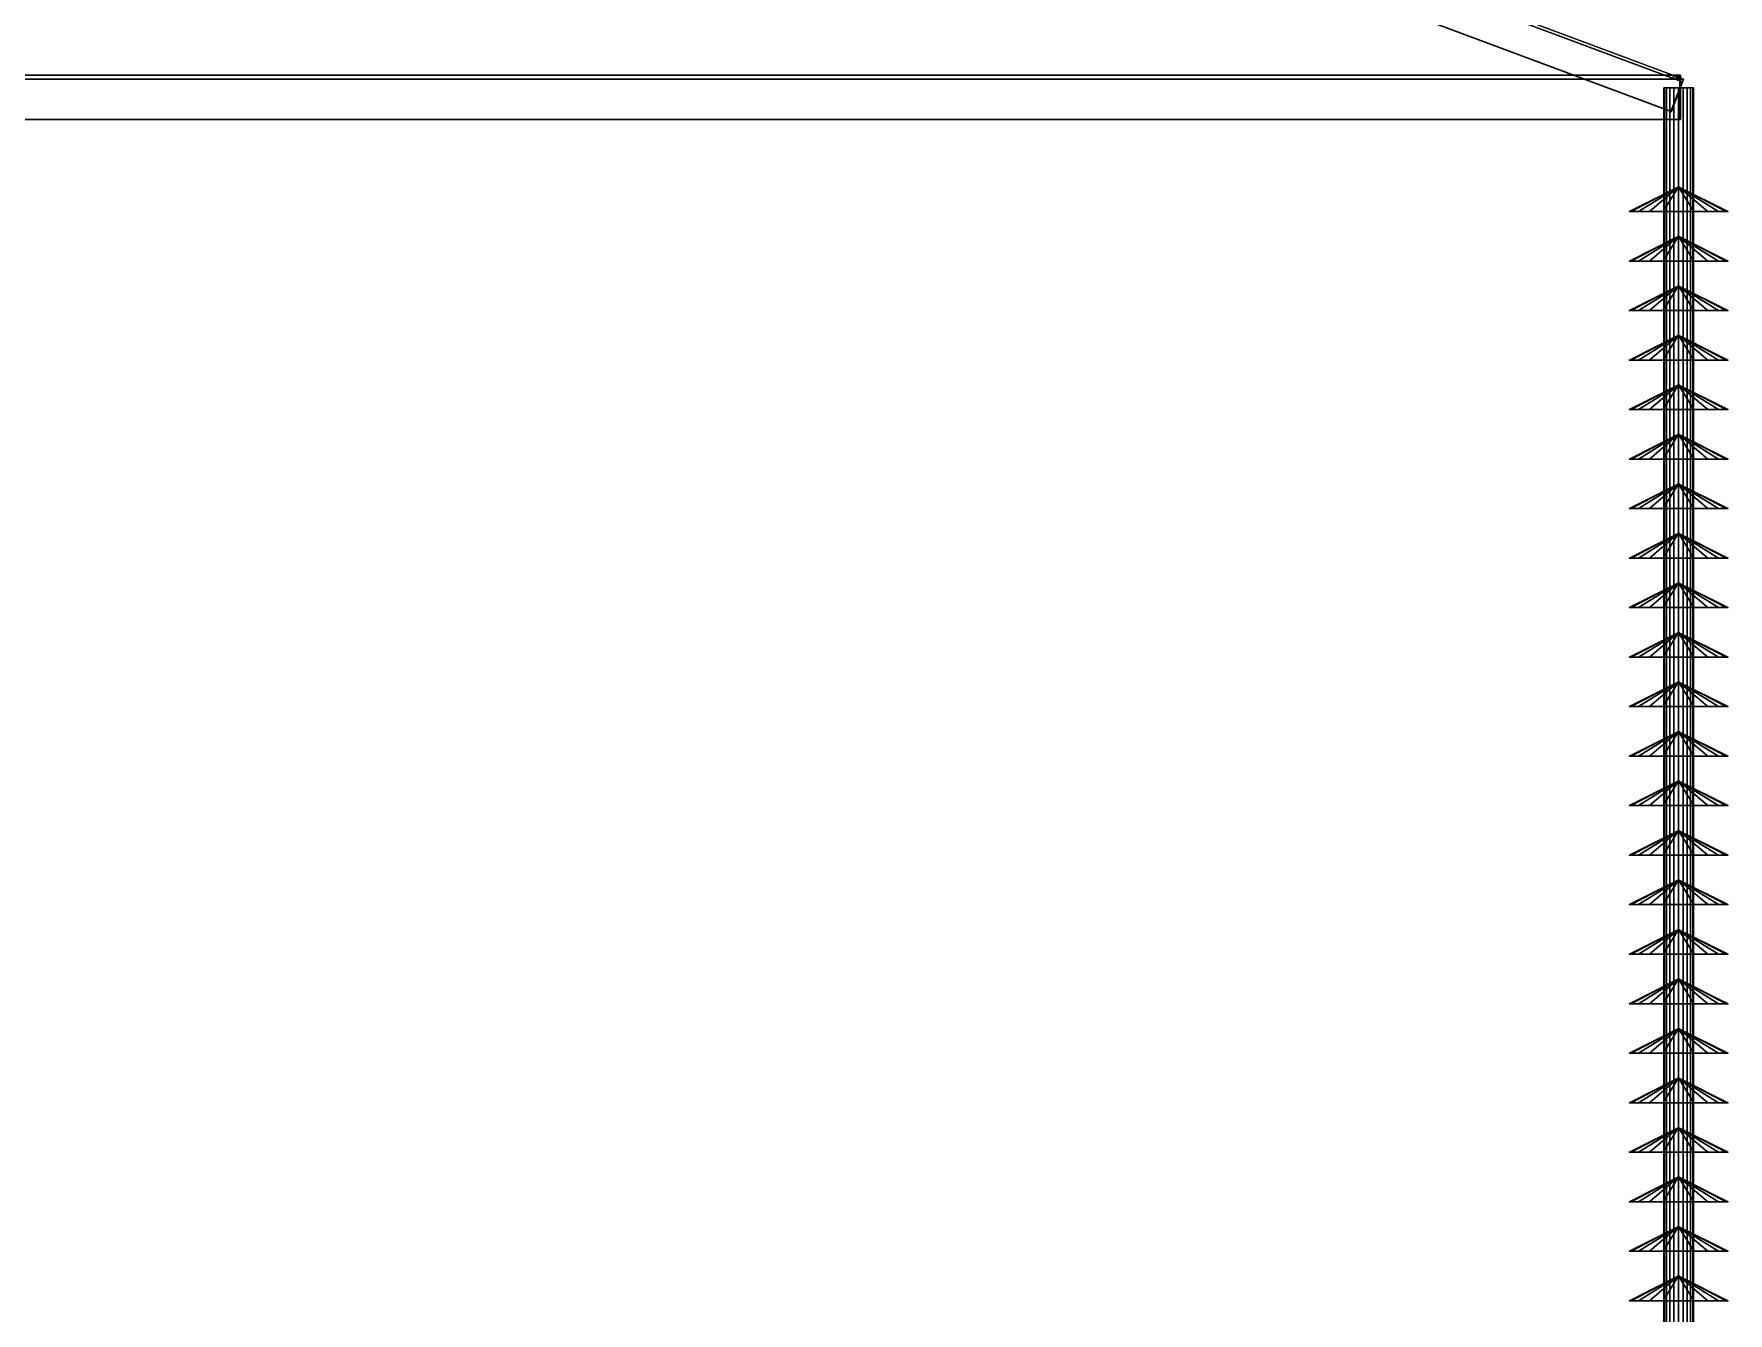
# Model space of a CAD drawing. Extents: x -14.2 to 13.4, y -20.5 to 46.3.
# Drawn here: x 4.278 to 7.7, y 40.525 to 43.109 of the extents above; entities that cross this region are included whole.
import ezdxf

# ---------------------------------------------------------------- set-up
doc = ezdxf.new("R2010")
doc.units = 0

msp = doc.modelspace()

# ---------------------------------------------------------------- linework, layer by layer
at = {"layer": '1', "color": 5}
for points in [[(4.1315, 44.2391, 0.6235), (7.5845, 42.9521, 0.0135), (7.6069, 43.0121, 0.0136), (4.1539, 44.2991, 0.6236)], [(4.1539, 44.2991, -0.6235), (7.6069, 43.0121, -0.0135), (7.5845, 42.9521, -0.0135), (4.1315, 44.2391, -0.6235)], [(4.1569, 44.3043, 0.6295), (7.6099, 43.0173, 0.0195), (7.5854, 42.9517, 0.0194), (4.1324, 44.2387, 0.6294)], [(4.1324, 44.2387, -0.6294), (7.5854, 42.9517, -0.0194), (7.6099, 43.0173, -0.0195), (4.1569, 44.3043, -0.6295)], [(4.1441, 44.3028, 0.5604), (7.5971, 43.0158, -0.0496), (7.5992, 43.0214, -0.0496), (4.1462, 44.3084, 0.5604)], [(4.1462, 44.3084, -0.5604), (7.5992, 43.0214, 0.0496), (7.5971, 43.0158, 0.0496), (4.1441, 44.3028, -0.5604)], [(4.1539, 44.2991, 0.6236), (7.6069, 43.0121, 0.0136), (7.5971, 43.0158, -0.0496), (4.1441, 44.3028, 0.5604)], [(4.1441, 44.3028, -0.5604), (7.5971, 43.0158, 0.0496), (7.6069, 43.0121, -0.0135), (4.1539, 44.2991, -0.6235)], [(4.1462, 44.3084, 0.5604), (7.5992, 43.0214, -0.0496), (7.6099, 43.0173, 0.0195), (4.1569, 44.3043, 0.6295)], [(4.1569, 44.3043, -0.6295), (7.6099, 43.0173, -0.0195), (7.5992, 43.0214, 0.0496), (4.1462, 44.3084, -0.5604)], [(4.1324, 44.2387, 0.6294), (7.5854, 42.9517, 0.0194), (7.5845, 42.9521, 0.0135), (4.1315, 44.2391, 0.6235)], [(4.1315, 44.2391, -0.6235), (7.5845, 42.9521, -0.0135), (7.5854, 42.9517, -0.0194), (4.1324, 44.2387, -0.6294)], [(7.6099, 43.0173, 0.0195), (7.6069, 43.0121, 0.0136), (7.5845, 42.9521, 0.0135)], [(7.6099, 43.0173, 0.0195), (7.5845, 42.9521, 0.0135), (7.5854, 42.9517, 0.0194)], [(7.6099, 43.0173, -0.0195), (7.5854, 42.9517, -0.0194), (7.5845, 42.9521, -0.0135)], [(7.6099, 43.0173, -0.0195), (7.5845, 42.9521, -0.0135), (7.6069, 43.0121, -0.0135)], [(7.6099, 43.0173, 0.0195), (7.5992, 43.0214, -0.0496), (7.5971, 43.0158, -0.0496)], [(7.6099, 43.0173, -0.0195), (7.5971, 43.0158, 0.0496), (7.5992, 43.0214, 0.0496)], [(7.6099, 43.0173, 0.0195), (7.5971, 43.0158, -0.0496), (7.6069, 43.0121, 0.0136)], [(7.6099, 43.0173, -0.0195), (7.6069, 43.0121, -0.0135), (7.5971, 43.0158, 0.0496)]]:
    msp.add_3dface(points, dxfattribs=at)
at = {"layer": '1', "color": 3}
for points in [[(1.2899, 43.0255, 0.9363), (7.5899, 43.0255, -0.0637), (7.604, 43.0255, 0.0251), (1.304, 43.0255, 1.0251)], [(1.2899, 43.0175, 0.9363), (7.5899, 43.0175, -0.0637), (7.5899, 43.0255, -0.0637), (1.2899, 43.0255, 0.9363)], [(1.2899, 43.0255, -0.9363), (7.5899, 43.0255, 0.0637), (7.5899, 43.0175, 0.0637), (1.2899, 43.0175, -0.9363)], [(1.304, 43.0255, -1.0251), (7.604, 43.0255, -0.0251), (7.5899, 43.0255, 0.0637), (1.2899, 43.0255, -0.9363)], [(1.3027, 43.0175, 1.0172), (7.6027, 43.0175, 0.0172), (7.5899, 43.0175, -0.0637), (1.2899, 43.0175, 0.9363)], [(1.2899, 43.0175, -0.9363), (7.5899, 43.0175, 0.0637), (7.6027, 43.0175, -0.0172), (1.3027, 43.0175, -1.0172)], [(1.3027, 42.9355, 1.0172), (7.6027, 42.9355, 0.0172), (7.6027, 43.0175, 0.0172), (1.3027, 43.0175, 1.0172)], [(1.3027, 43.0175, -1.0172), (7.6027, 43.0175, -0.0172), (7.6027, 42.9355, -0.0172), (1.3027, 42.9355, -1.0172)], [(1.304, 43.0255, 1.0251), (7.604, 43.0255, 0.0251), (7.604, 42.9355, 0.0251), (1.304, 42.9355, 1.0251)], [(1.304, 42.9355, -1.0251), (7.604, 42.9355, -0.0251), (7.604, 43.0255, -0.0251), (1.304, 43.0255, -1.0251)], [(7.604, 43.0255, 0.0251), (7.5899, 43.0255, -0.0637), (7.5899, 43.0175, -0.0637)], [(7.604, 43.0255, 0.0251), (7.5899, 43.0175, -0.0637), (7.6027, 43.0175, 0.0172)], [(7.604, 43.0255, -0.0251), (7.6027, 43.0175, -0.0172), (7.5899, 43.0175, 0.0637)], [(7.604, 43.0255, -0.0251), (7.5899, 43.0175, 0.0637), (7.5899, 43.0255, 0.0637)], [(7.604, 43.0255, 0.0251), (7.6027, 43.0175, 0.0172), (7.6027, 42.9355, 0.0172)], [(7.604, 43.0255, 0.0251), (7.6027, 42.9355, 0.0172), (7.604, 42.9355, 0.0251)], [(7.604, 43.0255, -0.0251), (7.604, 42.9355, -0.0251), (7.6027, 42.9355, -0.0172)], [(7.604, 43.0255, -0.0251), (7.6027, 42.9355, -0.0172), (7.6027, 43.0175, -0.0172)], [(1.304, 42.9355, 1.0251), (7.604, 42.9355, 0.0251), (7.6027, 42.9355, 0.0172), (1.3027, 42.9355, 1.0172)], [(1.3027, 42.9355, -1.0172), (7.6027, 42.9355, -0.0172), (7.604, 42.9355, -0.0251), (1.304, 42.9355, -1.0251)]]:
    msp.add_3dface(points, dxfattribs=at)
at = {"layer": '2', "color": 7}
for points in [[(7.5715, 43, 0.0093), (7.5715, 38, 0.0093), (7.57, 38), (7.57, 43)], [(7.57, 43), (7.57, 38), (7.5715, 38, -0.0093), (7.5715, 43, -0.0093)], [(7.63, 43), (7.5715, 43, 0.0093), (7.57, 43)], [(7.63, 43), (7.57, 43), (7.5715, 43, -0.0093)], [(7.5757, 43, 0.0176), (7.5757, 38, 0.0176), (7.5715, 38, 0.0093), (7.5715, 43, 0.0093)], [(7.5715, 43, -0.0093), (7.5715, 38, -0.0093), (7.5757, 38, -0.0176), (7.5757, 43, -0.0176)], [(7.63, 43), (7.5757, 43, 0.0176), (7.5715, 43, 0.0093)], [(7.63, 43), (7.5715, 43, -0.0093), (7.5757, 43, -0.0176)], [(7.5824, 43, 0.0243), (7.5824, 38, 0.0243), (7.5757, 38, 0.0176), (7.5757, 43, 0.0176)], [(7.5757, 43, -0.0176), (7.5757, 38, -0.0176), (7.5824, 38, -0.0243), (7.5824, 43, -0.0243)], [(7.63, 43), (7.5824, 43, 0.0243), (7.5757, 43, 0.0176)], [(7.63, 43), (7.5757, 43, -0.0176), (7.5824, 43, -0.0243)], [(7.5907, 43, 0.0285), (7.5907, 38, 0.0285), (7.5824, 38, 0.0243), (7.5824, 43, 0.0243)], [(7.5824, 43, -0.0243), (7.5824, 38, -0.0243), (7.5907, 38, -0.0285), (7.5907, 43, -0.0285)], [(7.63, 43), (7.5907, 43, 0.0285), (7.5824, 43, 0.0243)], [(7.63, 43), (7.5824, 43, -0.0243), (7.5907, 43, -0.0285)], [(7.6, 43, 0.03), (7.6, 38, 0.03), (7.5907, 38, 0.0285), (7.5907, 43, 0.0285)], [(7.5907, 43, -0.0285), (7.5907, 38, -0.0285), (7.6, 38, -0.03), (7.6, 43, -0.03)], [(7.63, 43), (7.6, 43, 0.03), (7.5907, 43, 0.0285)], [(7.63, 43), (7.5907, 43, -0.0285), (7.6, 43, -0.03)], [(7.6093, 43, 0.0285), (7.6093, 38, 0.0285), (7.6, 38, 0.03), (7.6, 43, 0.03)], [(7.6, 43, -0.03), (7.6, 38, -0.03), (7.6093, 38, -0.0285), (7.6093, 43, -0.0285)], [(7.63, 43), (7.6093, 43, 0.0285), (7.6, 43, 0.03)], [(7.63, 43), (7.6, 43, -0.03), (7.6093, 43, -0.0285)], [(7.6176, 43, 0.0243), (7.6176, 38, 0.0243), (7.6093, 38, 0.0285), (7.6093, 43, 0.0285)], [(7.6093, 43, -0.0285), (7.6093, 38, -0.0285), (7.6176, 38, -0.0243), (7.6176, 43, -0.0243)], [(7.63, 43), (7.6176, 43, 0.0243), (7.6093, 43, 0.0285)], [(7.63, 43), (7.6093, 43, -0.0285), (7.6176, 43, -0.0243)], [(7.6243, 43, 0.0176), (7.6243, 38, 0.0176), (7.6176, 38, 0.0243), (7.6176, 43, 0.0243)], [(7.6176, 43, -0.0243), (7.6176, 38, -0.0243), (7.6243, 38, -0.0176), (7.6243, 43, -0.0176)], [(7.63, 43), (7.6243, 43, 0.0176), (7.6176, 43, 0.0243)], [(7.63, 43), (7.6176, 43, -0.0243), (7.6243, 43, -0.0176)], [(7.6285, 43, 0.0093), (7.6285, 38, 0.0093), (7.6243, 38, 0.0176), (7.6243, 43, 0.0176)], [(7.6243, 43, -0.0176), (7.6243, 38, -0.0176), (7.6285, 38, -0.0093), (7.6285, 43, -0.0093)], [(7.63, 43), (7.6285, 43, 0.0093), (7.6243, 43, 0.0176)], [(7.63, 43), (7.6243, 43, -0.0176), (7.6285, 43, -0.0093)], [(7.63, 43), (7.63, 38), (7.6285, 38, 0.0093), (7.6285, 43, 0.0093)], [(7.6285, 43, -0.0093), (7.6285, 38, -0.0093), (7.63, 38), (7.63, 43)], [(7.63, 43), (7.6285, 43, -0.0093), (7.63, 43)], [(7.6, 42.8), (7.5049, 42.75, 0.0309), (7.5, 42.75)], [(7.6, 42.8), (7.5, 42.75), (7.5049, 42.75, -0.0309)], [(7.6, 42.8), (7.5191, 42.75, 0.0588), (7.5049, 42.75, 0.0309)], [(7.6, 42.8), (7.5049, 42.75, -0.0309), (7.5191, 42.75, -0.0588)], [(7.6, 42.8), (7.5412, 42.75, 0.0809), (7.5191, 42.75, 0.0588)], [(7.6, 42.8), (7.5191, 42.75, -0.0588), (7.5412, 42.75, -0.0809)], [(7.6, 42.8), (7.5691, 42.75, 0.0951), (7.5412, 42.75, 0.0809)], [(7.6, 42.8), (7.5412, 42.75, -0.0809), (7.5691, 42.75, -0.0951)], [(7.6, 42.8), (7.6, 42.75, 0.1), (7.5691, 42.75, 0.0951)], [(7.6, 42.8), (7.5691, 42.75, -0.0951), (7.6, 42.75, -0.1)], [(7.6, 42.8), (7.7, 42.75), (7.6951, 42.75, 0.0309)], [(7.6, 42.8), (7.6951, 42.75, 0.0309), (7.6809, 42.75, 0.0588)], [(7.6, 42.8), (7.6809, 42.75, 0.0588), (7.6588, 42.75, 0.0809)], [(7.6, 42.8), (7.6588, 42.75, 0.0809), (7.6309, 42.75, 0.0951)], [(7.6, 42.8), (7.6309, 42.75, 0.0951), (7.6, 42.75, 0.1)], [(7.6, 42.8), (7.6, 42.75, -0.1), (7.6309, 42.75, -0.0951)], [(7.6, 42.8), (7.6309, 42.75, -0.0951), (7.6588, 42.75, -0.0809)], [(7.6, 42.8), (7.6588, 42.75, -0.0809), (7.6809, 42.75, -0.0588)], [(7.6, 42.8), (7.6809, 42.75, -0.0588), (7.6951, 42.75, -0.0309)], [(7.6, 42.8), (7.6951, 42.75, -0.0309), (7.7, 42.75)], [(7.6, 42.7), (7.5049, 42.65, 0.0309), (7.5, 42.65)], [(7.6, 42.7), (7.5, 42.65), (7.5049, 42.65, -0.0309)], [(7.6, 42.7), (7.5191, 42.65, 0.0588), (7.5049, 42.65, 0.0309)], [(7.6, 42.7), (7.5049, 42.65, -0.0309), (7.5191, 42.65, -0.0588)], [(7.6, 42.7), (7.5412, 42.65, 0.0809), (7.5191, 42.65, 0.0588)], [(7.6, 42.7), (7.5191, 42.65, -0.0588), (7.5412, 42.65, -0.0809)], [(7.6, 42.7), (7.5691, 42.65, 0.0951), (7.5412, 42.65, 0.0809)], [(7.6, 42.7), (7.5412, 42.65, -0.0809), (7.5691, 42.65, -0.0951)], [(7.6, 42.7), (7.6, 42.65, 0.1), (7.5691, 42.65, 0.0951)], [(7.6, 42.7), (7.5691, 42.65, -0.0951), (7.6, 42.65, -0.1)], [(7.6, 42.7), (7.7, 42.65), (7.6951, 42.65, 0.0309)], [(7.6, 42.7), (7.6951, 42.65, 0.0309), (7.6809, 42.65, 0.0588)], [(7.6, 42.7), (7.6809, 42.65, 0.0588), (7.6588, 42.65, 0.0809)], [(7.6, 42.7), (7.6588, 42.65, 0.0809), (7.6309, 42.65, 0.0951)], [(7.6, 42.7), (7.6309, 42.65, 0.0951), (7.6, 42.65, 0.1)], [(7.6, 42.7), (7.6, 42.65, -0.1), (7.6309, 42.65, -0.0951)], [(7.6, 42.7), (7.6309, 42.65, -0.0951), (7.6588, 42.65, -0.0809)], [(7.6, 42.7), (7.6588, 42.65, -0.0809), (7.6809, 42.65, -0.0588)], [(7.6, 42.7), (7.6809, 42.65, -0.0588), (7.6951, 42.65, -0.0309)], [(7.6, 42.7), (7.6951, 42.65, -0.0309), (7.7, 42.65)], [(7.6, 42.6), (7.5049, 42.55, 0.0309), (7.5, 42.55)], [(7.6, 42.6), (7.5, 42.55), (7.5049, 42.55, -0.0309)], [(7.6, 42.6), (7.5191, 42.55, 0.0588), (7.5049, 42.55, 0.0309)], [(7.6, 42.6), (7.5049, 42.55, -0.0309), (7.5191, 42.55, -0.0588)], [(7.6, 42.6), (7.5412, 42.55, 0.0809), (7.5191, 42.55, 0.0588)], [(7.6, 42.6), (7.5191, 42.55, -0.0588), (7.5412, 42.55, -0.0809)], [(7.6, 42.6), (7.5691, 42.55, 0.0951), (7.5412, 42.55, 0.0809)], [(7.6, 42.6), (7.5412, 42.55, -0.0809), (7.5691, 42.55, -0.0951)], [(7.6, 42.6), (7.6, 42.55, 0.1), (7.5691, 42.55, 0.0951)], [(7.6, 42.6), (7.5691, 42.55, -0.0951), (7.6, 42.55, -0.1)], [(7.6, 42.6), (7.7, 42.55), (7.6951, 42.55, 0.0309)], [(7.6, 42.6), (7.6951, 42.55, 0.0309), (7.6809, 42.55, 0.0588)], [(7.6, 42.6), (7.6809, 42.55, 0.0588), (7.6588, 42.55, 0.0809)], [(7.6, 42.6), (7.6588, 42.55, 0.0809), (7.6309, 42.55, 0.0951)], [(7.6, 42.6), (7.6309, 42.55, 0.0951), (7.6, 42.55, 0.1)], [(7.6, 42.6), (7.6, 42.55, -0.1), (7.6309, 42.55, -0.0951)], [(7.6, 42.6), (7.6309, 42.55, -0.0951), (7.6588, 42.55, -0.0809)], [(7.6, 42.6), (7.6588, 42.55, -0.0809), (7.6809, 42.55, -0.0588)], [(7.6, 42.6), (7.6809, 42.55, -0.0588), (7.6951, 42.55, -0.0309)], [(7.6, 42.6), (7.6951, 42.55, -0.0309), (7.7, 42.55)], [(7.6, 42.5), (7.5049, 42.45, 0.0309), (7.5, 42.45)], [(7.6, 42.5), (7.5, 42.45), (7.5049, 42.45, -0.0309)], [(7.6, 42.5), (7.5191, 42.45, 0.0588), (7.5049, 42.45, 0.0309)], [(7.6, 42.5), (7.5049, 42.45, -0.0309), (7.5191, 42.45, -0.0588)], [(7.6, 42.5), (7.5412, 42.45, 0.0809), (7.5191, 42.45, 0.0588)], [(7.6, 42.5), (7.5191, 42.45, -0.0588), (7.5412, 42.45, -0.0809)], [(7.6, 42.5), (7.5691, 42.45, 0.0951), (7.5412, 42.45, 0.0809)], [(7.6, 42.5), (7.5412, 42.45, -0.0809), (7.5691, 42.45, -0.0951)], [(7.6, 42.5), (7.6, 42.45, 0.1), (7.5691, 42.45, 0.0951)], [(7.6, 42.5), (7.5691, 42.45, -0.0951), (7.6, 42.45, -0.1)], [(7.6, 42.5), (7.7, 42.45), (7.6951, 42.45, 0.0309)], [(7.6, 42.5), (7.6951, 42.45, 0.0309), (7.6809, 42.45, 0.0588)], [(7.6, 42.5), (7.6809, 42.45, 0.0588), (7.6588, 42.45, 0.0809)], [(7.6, 42.5), (7.6588, 42.45, 0.0809), (7.6309, 42.45, 0.0951)], [(7.6, 42.5), (7.6309, 42.45, 0.0951), (7.6, 42.45, 0.1)], [(7.6, 42.5), (7.6, 42.45, -0.1), (7.6309, 42.45, -0.0951)], [(7.6, 42.5), (7.6309, 42.45, -0.0951), (7.6588, 42.45, -0.0809)], [(7.6, 42.5), (7.6588, 42.45, -0.0809), (7.6809, 42.45, -0.0588)], [(7.6, 42.5), (7.6809, 42.45, -0.0588), (7.6951, 42.45, -0.0309)], [(7.6, 42.5), (7.6951, 42.45, -0.0309), (7.7, 42.45)], [(7.6, 42.4), (7.5049, 42.35, 0.0309), (7.5, 42.35)], [(7.6, 42.4), (7.5, 42.35), (7.5049, 42.35, -0.0309)], [(7.6, 42.4), (7.5191, 42.35, 0.0588), (7.5049, 42.35, 0.0309)], [(7.6, 42.4), (7.5049, 42.35, -0.0309), (7.5191, 42.35, -0.0588)], [(7.6, 42.4), (7.5412, 42.35, 0.0809), (7.5191, 42.35, 0.0588)], [(7.6, 42.4), (7.5191, 42.35, -0.0588), (7.5412, 42.35, -0.0809)], [(7.6, 42.4), (7.5691, 42.35, 0.0951), (7.5412, 42.35, 0.0809)], [(7.6, 42.4), (7.5412, 42.35, -0.0809), (7.5691, 42.35, -0.0951)], [(7.6, 42.4), (7.6, 42.35, 0.1), (7.5691, 42.35, 0.0951)], [(7.6, 42.4), (7.5691, 42.35, -0.0951), (7.6, 42.35, -0.1)], [(7.6, 42.4), (7.7, 42.35), (7.6951, 42.35, 0.0309)], [(7.6, 42.4), (7.6951, 42.35, 0.0309), (7.6809, 42.35, 0.0588)], [(7.6, 42.4), (7.6809, 42.35, 0.0588), (7.6588, 42.35, 0.0809)], [(7.6, 42.4), (7.6588, 42.35, 0.0809), (7.6309, 42.35, 0.0951)], [(7.6, 42.4), (7.6309, 42.35, 0.0951), (7.6, 42.35, 0.1)], [(7.6, 42.4), (7.6, 42.35, -0.1), (7.6309, 42.35, -0.0951)], [(7.6, 42.4), (7.6309, 42.35, -0.0951), (7.6588, 42.35, -0.0809)], [(7.6, 42.4), (7.6588, 42.35, -0.0809), (7.6809, 42.35, -0.0588)], [(7.6, 42.4), (7.6809, 42.35, -0.0588), (7.6951, 42.35, -0.0309)], [(7.6, 42.4), (7.6951, 42.35, -0.0309), (7.7, 42.35)], [(7.6, 42.3), (7.5049, 42.25, 0.0309), (7.5, 42.25)], [(7.6, 42.3), (7.5, 42.25), (7.5049, 42.25, -0.0309)], [(7.6, 42.3), (7.5191, 42.25, 0.0588), (7.5049, 42.25, 0.0309)], [(7.6, 42.3), (7.5049, 42.25, -0.0309), (7.5191, 42.25, -0.0588)], [(7.6, 42.3), (7.5412, 42.25, 0.0809), (7.5191, 42.25, 0.0588)], [(7.6, 42.3), (7.5191, 42.25, -0.0588), (7.5412, 42.25, -0.0809)], [(7.6, 42.3), (7.5691, 42.25, 0.0951), (7.5412, 42.25, 0.0809)], [(7.6, 42.3), (7.5412, 42.25, -0.0809), (7.5691, 42.25, -0.0951)], [(7.6, 42.3), (7.6, 42.25, 0.1), (7.5691, 42.25, 0.0951)], [(7.6, 42.3), (7.5691, 42.25, -0.0951), (7.6, 42.25, -0.1)], [(7.6, 42.3), (7.7, 42.25), (7.6951, 42.25, 0.0309)], [(7.6, 42.3), (7.6951, 42.25, 0.0309), (7.6809, 42.25, 0.0588)], [(7.6, 42.3), (7.6809, 42.25, 0.0588), (7.6588, 42.25, 0.0809)], [(7.6, 42.3), (7.6588, 42.25, 0.0809), (7.6309, 42.25, 0.0951)], [(7.6, 42.3), (7.6309, 42.25, 0.0951), (7.6, 42.25, 0.1)], [(7.6, 42.3), (7.6, 42.25, -0.1), (7.6309, 42.25, -0.0951)], [(7.6, 42.3), (7.6309, 42.25, -0.0951), (7.6588, 42.25, -0.0809)], [(7.6, 42.3), (7.6588, 42.25, -0.0809), (7.6809, 42.25, -0.0588)], [(7.6, 42.3), (7.6809, 42.25, -0.0588), (7.6951, 42.25, -0.0309)], [(7.6, 42.3), (7.6951, 42.25, -0.0309), (7.7, 42.25)], [(7.6, 42.2), (7.5049, 42.15, 0.0309), (7.5, 42.15)], [(7.6, 42.2), (7.5, 42.15), (7.5049, 42.15, -0.0309)], [(7.6, 42.2), (7.5191, 42.15, 0.0588), (7.5049, 42.15, 0.0309)], [(7.6, 42.2), (7.5049, 42.15, -0.0309), (7.5191, 42.15, -0.0588)], [(7.6, 42.2), (7.5412, 42.15, 0.0809), (7.5191, 42.15, 0.0588)], [(7.6, 42.2), (7.5191, 42.15, -0.0588), (7.5412, 42.15, -0.0809)], [(7.6, 42.2), (7.5691, 42.15, 0.0951), (7.5412, 42.15, 0.0809)], [(7.6, 42.2), (7.5412, 42.15, -0.0809), (7.5691, 42.15, -0.0951)], [(7.6, 42.2), (7.6, 42.15, 0.1), (7.5691, 42.15, 0.0951)], [(7.6, 42.2), (7.5691, 42.15, -0.0951), (7.6, 42.15, -0.1)], [(7.6, 42.2), (7.7, 42.15), (7.6951, 42.15, 0.0309)], [(7.6, 42.2), (7.6951, 42.15, 0.0309), (7.6809, 42.15, 0.0588)], [(7.6, 42.2), (7.6809, 42.15, 0.0588), (7.6588, 42.15, 0.0809)], [(7.6, 42.2), (7.6588, 42.15, 0.0809), (7.6309, 42.15, 0.0951)], [(7.6, 42.2), (7.6309, 42.15, 0.0951), (7.6, 42.15, 0.1)], [(7.6, 42.2), (7.6, 42.15, -0.1), (7.6309, 42.15, -0.0951)], [(7.6, 42.2), (7.6309, 42.15, -0.0951), (7.6588, 42.15, -0.0809)], [(7.6, 42.2), (7.6588, 42.15, -0.0809), (7.6809, 42.15, -0.0588)], [(7.6, 42.2), (7.6809, 42.15, -0.0588), (7.6951, 42.15, -0.0309)], [(7.6, 42.2), (7.6951, 42.15, -0.0309), (7.7, 42.15)], [(7.6, 42.1), (7.5049, 42.05, 0.0309), (7.5, 42.05)], [(7.6, 42.1), (7.5, 42.05), (7.5049, 42.05, -0.0309)], [(7.6, 42.1), (7.5191, 42.05, 0.0588), (7.5049, 42.05, 0.0309)], [(7.6, 42.1), (7.5049, 42.05, -0.0309), (7.5191, 42.05, -0.0588)], [(7.6, 42.1), (7.5412, 42.05, 0.0809), (7.5191, 42.05, 0.0588)], [(7.6, 42.1), (7.5191, 42.05, -0.0588), (7.5412, 42.05, -0.0809)], [(7.6, 42.1), (7.5691, 42.05, 0.0951), (7.5412, 42.05, 0.0809)], [(7.6, 42.1), (7.5412, 42.05, -0.0809), (7.5691, 42.05, -0.0951)], [(7.6, 42.1), (7.6, 42.05, 0.1), (7.5691, 42.05, 0.0951)], [(7.6, 42.1), (7.5691, 42.05, -0.0951), (7.6, 42.05, -0.1)], [(7.6, 42.1), (7.7, 42.05), (7.6951, 42.05, 0.0309)], [(7.6, 42.1), (7.6951, 42.05, 0.0309), (7.6809, 42.05, 0.0588)], [(7.6, 42.1), (7.6809, 42.05, 0.0588), (7.6588, 42.05, 0.0809)], [(7.6, 42.1), (7.6588, 42.05, 0.0809), (7.6309, 42.05, 0.0951)], [(7.6, 42.1), (7.6309, 42.05, 0.0951), (7.6, 42.05, 0.1)], [(7.6, 42.1), (7.6, 42.05, -0.1), (7.6309, 42.05, -0.0951)], [(7.6, 42.1), (7.6309, 42.05, -0.0951), (7.6588, 42.05, -0.0809)], [(7.6, 42.1), (7.6588, 42.05, -0.0809), (7.6809, 42.05, -0.0588)], [(7.6, 42.1), (7.6809, 42.05, -0.0588), (7.6951, 42.05, -0.0309)], [(7.6, 42.1), (7.6951, 42.05, -0.0309), (7.7, 42.05)], [(7.6, 42), (7.5049, 41.95, 0.0309), (7.5, 41.95)], [(7.6, 42), (7.5, 41.95), (7.5049, 41.95, -0.0309)], [(7.6, 42), (7.5191, 41.95, 0.0588), (7.5049, 41.95, 0.0309)], [(7.6, 42), (7.5049, 41.95, -0.0309), (7.5191, 41.95, -0.0588)], [(7.6, 42), (7.5412, 41.95, 0.0809), (7.5191, 41.95, 0.0588)], [(7.6, 42), (7.5191, 41.95, -0.0588), (7.5412, 41.95, -0.0809)], [(7.6, 42), (7.5691, 41.95, 0.0951), (7.5412, 41.95, 0.0809)], [(7.6, 42), (7.5412, 41.95, -0.0809), (7.5691, 41.95, -0.0951)], [(7.6, 42), (7.6, 41.95, 0.1), (7.5691, 41.95, 0.0951)], [(7.6, 42), (7.5691, 41.95, -0.0951), (7.6, 41.95, -0.1)], [(7.6, 42), (7.7, 41.95), (7.6951, 41.95, 0.0309)], [(7.6, 42), (7.6951, 41.95, 0.0309), (7.6809, 41.95, 0.0588)], [(7.6, 42), (7.6809, 41.95, 0.0588), (7.6588, 41.95, 0.0809)], [(7.6, 42), (7.6588, 41.95, 0.0809), (7.6309, 41.95, 0.0951)], [(7.6, 42), (7.6309, 41.95, 0.0951), (7.6, 41.95, 0.1)], [(7.6, 42), (7.6, 41.95, -0.1), (7.6309, 41.95, -0.0951)], [(7.6, 42), (7.6309, 41.95, -0.0951), (7.6588, 41.95, -0.0809)], [(7.6, 42), (7.6588, 41.95, -0.0809), (7.6809, 41.95, -0.0588)], [(7.6, 42), (7.6809, 41.95, -0.0588), (7.6951, 41.95, -0.0309)], [(7.6, 42), (7.6951, 41.95, -0.0309), (7.7, 41.95)], [(7.6, 41.9), (7.5049, 41.85, 0.0309), (7.5, 41.85)], [(7.6, 41.9), (7.5, 41.85), (7.5049, 41.85, -0.0309)], [(7.6, 41.9), (7.5191, 41.85, 0.0588), (7.5049, 41.85, 0.0309)], [(7.6, 41.9), (7.5049, 41.85, -0.0309), (7.5191, 41.85, -0.0588)], [(7.6, 41.9), (7.5412, 41.85, 0.0809), (7.5191, 41.85, 0.0588)], [(7.6, 41.9), (7.5191, 41.85, -0.0588), (7.5412, 41.85, -0.0809)], [(7.6, 41.9), (7.5691, 41.85, 0.0951), (7.5412, 41.85, 0.0809)], [(7.6, 41.9), (7.5412, 41.85, -0.0809), (7.5691, 41.85, -0.0951)], [(7.6, 41.9), (7.6, 41.85, 0.1), (7.5691, 41.85, 0.0951)], [(7.6, 41.9), (7.5691, 41.85, -0.0951), (7.6, 41.85, -0.1)], [(7.6, 41.9), (7.7, 41.85), (7.6951, 41.85, 0.0309)], [(7.6, 41.9), (7.6951, 41.85, 0.0309), (7.6809, 41.85, 0.0588)], [(7.6, 41.9), (7.6809, 41.85, 0.0588), (7.6588, 41.85, 0.0809)], [(7.6, 41.9), (7.6588, 41.85, 0.0809), (7.6309, 41.85, 0.0951)], [(7.6, 41.9), (7.6309, 41.85, 0.0951), (7.6, 41.85, 0.1)], [(7.6, 41.9), (7.6, 41.85, -0.1), (7.6309, 41.85, -0.0951)], [(7.6, 41.9), (7.6309, 41.85, -0.0951), (7.6588, 41.85, -0.0809)], [(7.6, 41.9), (7.6588, 41.85, -0.0809), (7.6809, 41.85, -0.0588)], [(7.6, 41.9), (7.6809, 41.85, -0.0588), (7.6951, 41.85, -0.0309)], [(7.6, 41.9), (7.6951, 41.85, -0.0309), (7.7, 41.85)], [(7.6, 41.8), (7.5049, 41.75, 0.0309), (7.5, 41.75)], [(7.6, 41.8), (7.5, 41.75), (7.5049, 41.75, -0.0309)], [(7.6, 41.8), (7.5191, 41.75, 0.0588), (7.5049, 41.75, 0.0309)], [(7.6, 41.8), (7.5049, 41.75, -0.0309), (7.5191, 41.75, -0.0588)], [(7.6, 41.8), (7.5412, 41.75, 0.0809), (7.5191, 41.75, 0.0588)], [(7.6, 41.8), (7.5191, 41.75, -0.0588), (7.5412, 41.75, -0.0809)], [(7.6, 41.8), (7.5691, 41.75, 0.0951), (7.5412, 41.75, 0.0809)], [(7.6, 41.8), (7.5412, 41.75, -0.0809), (7.5691, 41.75, -0.0951)], [(7.6, 41.8), (7.6, 41.75, 0.1), (7.5691, 41.75, 0.0951)], [(7.6, 41.8), (7.5691, 41.75, -0.0951), (7.6, 41.75, -0.1)], [(7.6, 41.8), (7.7, 41.75), (7.6951, 41.75, 0.0309)], [(7.6, 41.8), (7.6951, 41.75, 0.0309), (7.6809, 41.75, 0.0588)], [(7.6, 41.8), (7.6809, 41.75, 0.0588), (7.6588, 41.75, 0.0809)], [(7.6, 41.8), (7.6588, 41.75, 0.0809), (7.6309, 41.75, 0.0951)], [(7.6, 41.8), (7.6309, 41.75, 0.0951), (7.6, 41.75, 0.1)], [(7.6, 41.8), (7.6, 41.75, -0.1), (7.6309, 41.75, -0.0951)], [(7.6, 41.8), (7.6309, 41.75, -0.0951), (7.6588, 41.75, -0.0809)], [(7.6, 41.8), (7.6588, 41.75, -0.0809), (7.6809, 41.75, -0.0588)], [(7.6, 41.8), (7.6809, 41.75, -0.0588), (7.6951, 41.75, -0.0309)], [(7.6, 41.8), (7.6951, 41.75, -0.0309), (7.7, 41.75)], [(7.6, 41.7), (7.5049, 41.65, 0.0309), (7.5, 41.65)], [(7.6, 41.7), (7.5, 41.65), (7.5049, 41.65, -0.0309)], [(7.6, 41.7), (7.5191, 41.65, 0.0588), (7.5049, 41.65, 0.0309)], [(7.6, 41.7), (7.5049, 41.65, -0.0309), (7.5191, 41.65, -0.0588)], [(7.6, 41.7), (7.5412, 41.65, 0.0809), (7.5191, 41.65, 0.0588)], [(7.6, 41.7), (7.5191, 41.65, -0.0588), (7.5412, 41.65, -0.0809)], [(7.6, 41.7), (7.5691, 41.65, 0.0951), (7.5412, 41.65, 0.0809)], [(7.6, 41.7), (7.5412, 41.65, -0.0809), (7.5691, 41.65, -0.0951)], [(7.6, 41.7), (7.6, 41.65, 0.1), (7.5691, 41.65, 0.0951)], [(7.6, 41.7), (7.5691, 41.65, -0.0951), (7.6, 41.65, -0.1)], [(7.6, 41.7), (7.7, 41.65), (7.6951, 41.65, 0.0309)], [(7.6, 41.7), (7.6951, 41.65, 0.0309), (7.6809, 41.65, 0.0588)], [(7.6, 41.7), (7.6809, 41.65, 0.0588), (7.6588, 41.65, 0.0809)], [(7.6, 41.7), (7.6588, 41.65, 0.0809), (7.6309, 41.65, 0.0951)], [(7.6, 41.7), (7.6309, 41.65, 0.0951), (7.6, 41.65, 0.1)], [(7.6, 41.7), (7.6, 41.65, -0.1), (7.6309, 41.65, -0.0951)], [(7.6, 41.7), (7.6309, 41.65, -0.0951), (7.6588, 41.65, -0.0809)], [(7.6, 41.7), (7.6588, 41.65, -0.0809), (7.6809, 41.65, -0.0588)], [(7.6, 41.7), (7.6809, 41.65, -0.0588), (7.6951, 41.65, -0.0309)], [(7.6, 41.7), (7.6951, 41.65, -0.0309), (7.7, 41.65)], [(7.6, 41.6), (7.5049, 41.55, 0.0309), (7.5, 41.55)], [(7.6, 41.6), (7.5, 41.55), (7.5049, 41.55, -0.0309)], [(7.6, 41.6), (7.5191, 41.55, 0.0588), (7.5049, 41.55, 0.0309)], [(7.6, 41.6), (7.5049, 41.55, -0.0309), (7.5191, 41.55, -0.0588)], [(7.6, 41.6), (7.5412, 41.55, 0.0809), (7.5191, 41.55, 0.0588)], [(7.6, 41.6), (7.5191, 41.55, -0.0588), (7.5412, 41.55, -0.0809)], [(7.6, 41.6), (7.5691, 41.55, 0.0951), (7.5412, 41.55, 0.0809)], [(7.6, 41.6), (7.5412, 41.55, -0.0809), (7.5691, 41.55, -0.0951)], [(7.6, 41.6), (7.6, 41.55, 0.1), (7.5691, 41.55, 0.0951)], [(7.6, 41.6), (7.5691, 41.55, -0.0951), (7.6, 41.55, -0.1)], [(7.6, 41.6), (7.7, 41.55), (7.6951, 41.55, 0.0309)], [(7.6, 41.6), (7.6951, 41.55, 0.0309), (7.6809, 41.55, 0.0588)], [(7.6, 41.6), (7.6809, 41.55, 0.0588), (7.6588, 41.55, 0.0809)], [(7.6, 41.6), (7.6588, 41.55, 0.0809), (7.6309, 41.55, 0.0951)], [(7.6, 41.6), (7.6309, 41.55, 0.0951), (7.6, 41.55, 0.1)], [(7.6, 41.6), (7.6, 41.55, -0.1), (7.6309, 41.55, -0.0951)], [(7.6, 41.6), (7.6309, 41.55, -0.0951), (7.6588, 41.55, -0.0809)], [(7.6, 41.6), (7.6588, 41.55, -0.0809), (7.6809, 41.55, -0.0588)], [(7.6, 41.6), (7.6809, 41.55, -0.0588), (7.6951, 41.55, -0.0309)], [(7.6, 41.6), (7.6951, 41.55, -0.0309), (7.7, 41.55)], [(7.6, 41.5), (7.5049, 41.45, 0.0309), (7.5, 41.45)], [(7.6, 41.5), (7.5, 41.45), (7.5049, 41.45, -0.0309)], [(7.6, 41.5), (7.5191, 41.45, 0.0588), (7.5049, 41.45, 0.0309)], [(7.6, 41.5), (7.5049, 41.45, -0.0309), (7.5191, 41.45, -0.0588)], [(7.6, 41.5), (7.5412, 41.45, 0.0809), (7.5191, 41.45, 0.0588)], [(7.6, 41.5), (7.5191, 41.45, -0.0588), (7.5412, 41.45, -0.0809)], [(7.6, 41.5), (7.5691, 41.45, 0.0951), (7.5412, 41.45, 0.0809)], [(7.6, 41.5), (7.5412, 41.45, -0.0809), (7.5691, 41.45, -0.0951)], [(7.6, 41.5), (7.6, 41.45, 0.1), (7.5691, 41.45, 0.0951)], [(7.6, 41.5), (7.5691, 41.45, -0.0951), (7.6, 41.45, -0.1)], [(7.6, 41.5), (7.7, 41.45), (7.6951, 41.45, 0.0309)], [(7.6, 41.5), (7.6951, 41.45, 0.0309), (7.6809, 41.45, 0.0588)], [(7.6, 41.5), (7.6809, 41.45, 0.0588), (7.6588, 41.45, 0.0809)], [(7.6, 41.5), (7.6588, 41.45, 0.0809), (7.6309, 41.45, 0.0951)], [(7.6, 41.5), (7.6309, 41.45, 0.0951), (7.6, 41.45, 0.1)], [(7.6, 41.5), (7.6, 41.45, -0.1), (7.6309, 41.45, -0.0951)], [(7.6, 41.5), (7.6309, 41.45, -0.0951), (7.6588, 41.45, -0.0809)], [(7.6, 41.5), (7.6588, 41.45, -0.0809), (7.6809, 41.45, -0.0588)], [(7.6, 41.5), (7.6809, 41.45, -0.0588), (7.6951, 41.45, -0.0309)], [(7.6, 41.5), (7.6951, 41.45, -0.0309), (7.7, 41.45)], [(7.6, 41.4), (7.5049, 41.35, 0.0309), (7.5, 41.35)], [(7.6, 41.4), (7.5, 41.35), (7.5049, 41.35, -0.0309)], [(7.6, 41.4), (7.5191, 41.35, 0.0588), (7.5049, 41.35, 0.0309)], [(7.6, 41.4), (7.5049, 41.35, -0.0309), (7.5191, 41.35, -0.0588)], [(7.6, 41.4), (7.5412, 41.35, 0.0809), (7.5191, 41.35, 0.0588)], [(7.6, 41.4), (7.5191, 41.35, -0.0588), (7.5412, 41.35, -0.0809)], [(7.6, 41.4), (7.5691, 41.35, 0.0951), (7.5412, 41.35, 0.0809)], [(7.6, 41.4), (7.5412, 41.35, -0.0809), (7.5691, 41.35, -0.0951)], [(7.6, 41.4), (7.6, 41.35, 0.1), (7.5691, 41.35, 0.0951)], [(7.6, 41.4), (7.5691, 41.35, -0.0951), (7.6, 41.35, -0.1)], [(7.6, 41.4), (7.7, 41.35), (7.6951, 41.35, 0.0309)], [(7.6, 41.4), (7.6951, 41.35, 0.0309), (7.6809, 41.35, 0.0588)], [(7.6, 41.4), (7.6809, 41.35, 0.0588), (7.6588, 41.35, 0.0809)], [(7.6, 41.4), (7.6588, 41.35, 0.0809), (7.6309, 41.35, 0.0951)], [(7.6, 41.4), (7.6309, 41.35, 0.0951), (7.6, 41.35, 0.1)], [(7.6, 41.4), (7.6, 41.35, -0.1), (7.6309, 41.35, -0.0951)], [(7.6, 41.4), (7.6309, 41.35, -0.0951), (7.6588, 41.35, -0.0809)], [(7.6, 41.4), (7.6588, 41.35, -0.0809), (7.6809, 41.35, -0.0588)], [(7.6, 41.4), (7.6809, 41.35, -0.0588), (7.6951, 41.35, -0.0309)], [(7.6, 41.4), (7.6951, 41.35, -0.0309), (7.7, 41.35)], [(7.6, 41.3), (7.5049, 41.25, 0.0309), (7.5, 41.25)], [(7.6, 41.3), (7.5, 41.25), (7.5049, 41.25, -0.0309)], [(7.6, 41.3), (7.5191, 41.25, 0.0588), (7.5049, 41.25, 0.0309)], [(7.6, 41.3), (7.5049, 41.25, -0.0309), (7.5191, 41.25, -0.0588)], [(7.6, 41.3), (7.5412, 41.25, 0.0809), (7.5191, 41.25, 0.0588)], [(7.6, 41.3), (7.5191, 41.25, -0.0588), (7.5412, 41.25, -0.0809)], [(7.6, 41.3), (7.5691, 41.25, 0.0951), (7.5412, 41.25, 0.0809)], [(7.6, 41.3), (7.5412, 41.25, -0.0809), (7.5691, 41.25, -0.0951)], [(7.6, 41.3), (7.6, 41.25, 0.1), (7.5691, 41.25, 0.0951)], [(7.6, 41.3), (7.5691, 41.25, -0.0951), (7.6, 41.25, -0.1)], [(7.6, 41.3), (7.7, 41.25), (7.6951, 41.25, 0.0309)], [(7.6, 41.3), (7.6951, 41.25, 0.0309), (7.6809, 41.25, 0.0588)], [(7.6, 41.3), (7.6809, 41.25, 0.0588), (7.6588, 41.25, 0.0809)], [(7.6, 41.3), (7.6588, 41.25, 0.0809), (7.6309, 41.25, 0.0951)], [(7.6, 41.3), (7.6309, 41.25, 0.0951), (7.6, 41.25, 0.1)], [(7.6, 41.3), (7.6, 41.25, -0.1), (7.6309, 41.25, -0.0951)], [(7.6, 41.3), (7.6309, 41.25, -0.0951), (7.6588, 41.25, -0.0809)], [(7.6, 41.3), (7.6588, 41.25, -0.0809), (7.6809, 41.25, -0.0588)], [(7.6, 41.3), (7.6809, 41.25, -0.0588), (7.6951, 41.25, -0.0309)], [(7.6, 41.3), (7.6951, 41.25, -0.0309), (7.7, 41.25)], [(7.6, 41.2), (7.5049, 41.15, 0.0309), (7.5, 41.15)], [(7.6, 41.2), (7.5, 41.15), (7.5049, 41.15, -0.0309)], [(7.6, 41.2), (7.5191, 41.15, 0.0588), (7.5049, 41.15, 0.0309)], [(7.6, 41.2), (7.5049, 41.15, -0.0309), (7.5191, 41.15, -0.0588)], [(7.6, 41.2), (7.5412, 41.15, 0.0809), (7.5191, 41.15, 0.0588)], [(7.6, 41.2), (7.5191, 41.15, -0.0588), (7.5412, 41.15, -0.0809)], [(7.6, 41.2), (7.5691, 41.15, 0.0951), (7.5412, 41.15, 0.0809)], [(7.6, 41.2), (7.5412, 41.15, -0.0809), (7.5691, 41.15, -0.0951)], [(7.6, 41.2), (7.6, 41.15, 0.1), (7.5691, 41.15, 0.0951)], [(7.6, 41.2), (7.5691, 41.15, -0.0951), (7.6, 41.15, -0.1)], [(7.6, 41.2), (7.7, 41.15), (7.6951, 41.15, 0.0309)], [(7.6, 41.2), (7.6951, 41.15, 0.0309), (7.6809, 41.15, 0.0588)], [(7.6, 41.2), (7.6809, 41.15, 0.0588), (7.6588, 41.15, 0.0809)], [(7.6, 41.2), (7.6588, 41.15, 0.0809), (7.6309, 41.15, 0.0951)], [(7.6, 41.2), (7.6309, 41.15, 0.0951), (7.6, 41.15, 0.1)], [(7.6, 41.2), (7.6, 41.15, -0.1), (7.6309, 41.15, -0.0951)], [(7.6, 41.2), (7.6309, 41.15, -0.0951), (7.6588, 41.15, -0.0809)], [(7.6, 41.2), (7.6588, 41.15, -0.0809), (7.6809, 41.15, -0.0588)], [(7.6, 41.2), (7.6809, 41.15, -0.0588), (7.6951, 41.15, -0.0309)], [(7.6, 41.2), (7.6951, 41.15, -0.0309), (7.7, 41.15)], [(7.6, 41.1), (7.5049, 41.05, 0.0309), (7.5, 41.05)], [(7.6, 41.1), (7.5, 41.05), (7.5049, 41.05, -0.0309)], [(7.6, 41.1), (7.5191, 41.05, 0.0588), (7.5049, 41.05, 0.0309)], [(7.6, 41.1), (7.5049, 41.05, -0.0309), (7.5191, 41.05, -0.0588)], [(7.6, 41.1), (7.5412, 41.05, 0.0809), (7.5191, 41.05, 0.0588)], [(7.6, 41.1), (7.5191, 41.05, -0.0588), (7.5412, 41.05, -0.0809)], [(7.6, 41.1), (7.5691, 41.05, 0.0951), (7.5412, 41.05, 0.0809)], [(7.6, 41.1), (7.5412, 41.05, -0.0809), (7.5691, 41.05, -0.0951)], [(7.6, 41.1), (7.6, 41.05, 0.1), (7.5691, 41.05, 0.0951)], [(7.6, 41.1), (7.5691, 41.05, -0.0951), (7.6, 41.05, -0.1)], [(7.6, 41.1), (7.7, 41.05), (7.6951, 41.05, 0.0309)], [(7.6, 41.1), (7.6951, 41.05, 0.0309), (7.6809, 41.05, 0.0588)], [(7.6, 41.1), (7.6809, 41.05, 0.0588), (7.6588, 41.05, 0.0809)], [(7.6, 41.1), (7.6588, 41.05, 0.0809), (7.6309, 41.05, 0.0951)], [(7.6, 41.1), (7.6309, 41.05, 0.0951), (7.6, 41.05, 0.1)], [(7.6, 41.1), (7.6, 41.05, -0.1), (7.6309, 41.05, -0.0951)], [(7.6, 41.1), (7.6309, 41.05, -0.0951), (7.6588, 41.05, -0.0809)], [(7.6, 41.1), (7.6588, 41.05, -0.0809), (7.6809, 41.05, -0.0588)], [(7.6, 41.1), (7.6809, 41.05, -0.0588), (7.6951, 41.05, -0.0309)], [(7.6, 41.1), (7.6951, 41.05, -0.0309), (7.7, 41.05)], [(7.6, 41), (7.5049, 40.95, 0.0309), (7.5, 40.95)], [(7.6, 41), (7.5, 40.95), (7.5049, 40.95, -0.0309)], [(7.6, 41), (7.5191, 40.95, 0.0588), (7.5049, 40.95, 0.0309)], [(7.6, 41), (7.5049, 40.95, -0.0309), (7.5191, 40.95, -0.0588)], [(7.6, 41), (7.5412, 40.95, 0.0809), (7.5191, 40.95, 0.0588)], [(7.6, 41), (7.5191, 40.95, -0.0588), (7.5412, 40.95, -0.0809)], [(7.6, 41), (7.5691, 40.95, 0.0951), (7.5412, 40.95, 0.0809)], [(7.6, 41), (7.5412, 40.95, -0.0809), (7.5691, 40.95, -0.0951)], [(7.6, 41), (7.6, 40.95, 0.1), (7.5691, 40.95, 0.0951)], [(7.6, 41), (7.5691, 40.95, -0.0951), (7.6, 40.95, -0.1)], [(7.6, 41), (7.7, 40.95), (7.6951, 40.95, 0.0309)], [(7.6, 41), (7.6951, 40.95, 0.0309), (7.6809, 40.95, 0.0588)], [(7.6, 41), (7.6809, 40.95, 0.0588), (7.6588, 40.95, 0.0809)], [(7.6, 41), (7.6588, 40.95, 0.0809), (7.6309, 40.95, 0.0951)], [(7.6, 41), (7.6309, 40.95, 0.0951), (7.6, 40.95, 0.1)], [(7.6, 41), (7.6, 40.95, -0.1), (7.6309, 40.95, -0.0951)], [(7.6, 41), (7.6309, 40.95, -0.0951), (7.6588, 40.95, -0.0809)], [(7.6, 41), (7.6588, 40.95, -0.0809), (7.6809, 40.95, -0.0588)], [(7.6, 41), (7.6809, 40.95, -0.0588), (7.6951, 40.95, -0.0309)], [(7.6, 41), (7.6951, 40.95, -0.0309), (7.7, 40.95)], [(7.6, 40.9), (7.5049, 40.85, 0.0309), (7.5, 40.85)], [(7.6, 40.9), (7.5, 40.85), (7.5049, 40.85, -0.0309)], [(7.6, 40.9), (7.5191, 40.85, 0.0588), (7.5049, 40.85, 0.0309)], [(7.6, 40.9), (7.5049, 40.85, -0.0309), (7.5191, 40.85, -0.0588)], [(7.6, 40.9), (7.5412, 40.85, 0.0809), (7.5191, 40.85, 0.0588)], [(7.6, 40.9), (7.5191, 40.85, -0.0588), (7.5412, 40.85, -0.0809)], [(7.6, 40.9), (7.5691, 40.85, 0.0951), (7.5412, 40.85, 0.0809)], [(7.6, 40.9), (7.5412, 40.85, -0.0809), (7.5691, 40.85, -0.0951)], [(7.6, 40.9), (7.6, 40.85, 0.1), (7.5691, 40.85, 0.0951)], [(7.6, 40.9), (7.5691, 40.85, -0.0951), (7.6, 40.85, -0.1)], [(7.6, 40.9), (7.7, 40.85), (7.6951, 40.85, 0.0309)], [(7.6, 40.9), (7.6951, 40.85, 0.0309), (7.6809, 40.85, 0.0588)], [(7.6, 40.9), (7.6809, 40.85, 0.0588), (7.6588, 40.85, 0.0809)], [(7.6, 40.9), (7.6588, 40.85, 0.0809), (7.6309, 40.85, 0.0951)], [(7.6, 40.9), (7.6309, 40.85, 0.0951), (7.6, 40.85, 0.1)], [(7.6, 40.9), (7.6, 40.85, -0.1), (7.6309, 40.85, -0.0951)], [(7.6, 40.9), (7.6309, 40.85, -0.0951), (7.6588, 40.85, -0.0809)], [(7.6, 40.9), (7.6588, 40.85, -0.0809), (7.6809, 40.85, -0.0588)], [(7.6, 40.9), (7.6809, 40.85, -0.0588), (7.6951, 40.85, -0.0309)], [(7.6, 40.9), (7.6951, 40.85, -0.0309), (7.7, 40.85)], [(7.6, 40.8), (7.5049, 40.75, 0.0309), (7.5, 40.75)], [(7.6, 40.8), (7.5, 40.75), (7.5049, 40.75, -0.0309)], [(7.6, 40.8), (7.5191, 40.75, 0.0588), (7.5049, 40.75, 0.0309)], [(7.6, 40.8), (7.5049, 40.75, -0.0309), (7.5191, 40.75, -0.0588)], [(7.6, 40.8), (7.5412, 40.75, 0.0809), (7.5191, 40.75, 0.0588)], [(7.6, 40.8), (7.5191, 40.75, -0.0588), (7.5412, 40.75, -0.0809)], [(7.6, 40.8), (7.5691, 40.75, 0.0951), (7.5412, 40.75, 0.0809)], [(7.6, 40.8), (7.5412, 40.75, -0.0809), (7.5691, 40.75, -0.0951)], [(7.6, 40.8), (7.6, 40.75, 0.1), (7.5691, 40.75, 0.0951)], [(7.6, 40.8), (7.5691, 40.75, -0.0951), (7.6, 40.75, -0.1)], [(7.6, 40.8), (7.7, 40.75), (7.6951, 40.75, 0.0309)], [(7.6, 40.8), (7.6951, 40.75, 0.0309), (7.6809, 40.75, 0.0588)], [(7.6, 40.8), (7.6809, 40.75, 0.0588), (7.6588, 40.75, 0.0809)], [(7.6, 40.8), (7.6588, 40.75, 0.0809), (7.6309, 40.75, 0.0951)], [(7.6, 40.8), (7.6309, 40.75, 0.0951), (7.6, 40.75, 0.1)], [(7.6, 40.8), (7.6, 40.75, -0.1), (7.6309, 40.75, -0.0951)], [(7.6, 40.8), (7.6309, 40.75, -0.0951), (7.6588, 40.75, -0.0809)], [(7.6, 40.8), (7.6588, 40.75, -0.0809), (7.6809, 40.75, -0.0588)], [(7.6, 40.8), (7.6809, 40.75, -0.0588), (7.6951, 40.75, -0.0309)], [(7.6, 40.8), (7.6951, 40.75, -0.0309), (7.7, 40.75)], [(7.6, 40.7), (7.5049, 40.65, 0.0309), (7.5, 40.65)], [(7.6, 40.7), (7.5, 40.65), (7.5049, 40.65, -0.0309)], [(7.6, 40.7), (7.5191, 40.65, 0.0588), (7.5049, 40.65, 0.0309)], [(7.6, 40.7), (7.5049, 40.65, -0.0309), (7.5191, 40.65, -0.0588)], [(7.6, 40.7), (7.5412, 40.65, 0.0809), (7.5191, 40.65, 0.0588)], [(7.6, 40.7), (7.5191, 40.65, -0.0588), (7.5412, 40.65, -0.0809)], [(7.6, 40.7), (7.5691, 40.65, 0.0951), (7.5412, 40.65, 0.0809)], [(7.6, 40.7), (7.5412, 40.65, -0.0809), (7.5691, 40.65, -0.0951)], [(7.6, 40.7), (7.6, 40.65, 0.1), (7.5691, 40.65, 0.0951)], [(7.6, 40.7), (7.5691, 40.65, -0.0951), (7.6, 40.65, -0.1)], [(7.6, 40.7), (7.7, 40.65), (7.6951, 40.65, 0.0309)], [(7.6, 40.7), (7.6951, 40.65, 0.0309), (7.6809, 40.65, 0.0588)], [(7.6, 40.7), (7.6809, 40.65, 0.0588), (7.6588, 40.65, 0.0809)], [(7.6, 40.7), (7.6588, 40.65, 0.0809), (7.6309, 40.65, 0.0951)], [(7.6, 40.7), (7.6309, 40.65, 0.0951), (7.6, 40.65, 0.1)], [(7.6, 40.7), (7.6, 40.65, -0.1), (7.6309, 40.65, -0.0951)], [(7.6, 40.7), (7.6309, 40.65, -0.0951), (7.6588, 40.65, -0.0809)], [(7.6, 40.7), (7.6588, 40.65, -0.0809), (7.6809, 40.65, -0.0588)], [(7.6, 40.7), (7.6809, 40.65, -0.0588), (7.6951, 40.65, -0.0309)], [(7.6, 40.7), (7.6951, 40.65, -0.0309), (7.7, 40.65)], [(7.6, 40.6), (7.5049, 40.55, 0.0309), (7.5, 40.55)], [(7.6, 40.6), (7.5, 40.55), (7.5049, 40.55, -0.0309)], [(7.6, 40.6), (7.5191, 40.55, 0.0588), (7.5049, 40.55, 0.0309)], [(7.6, 40.6), (7.5049, 40.55, -0.0309), (7.5191, 40.55, -0.0588)], [(7.6, 40.6), (7.5412, 40.55, 0.0809), (7.5191, 40.55, 0.0588)], [(7.6, 40.6), (7.5191, 40.55, -0.0588), (7.5412, 40.55, -0.0809)], [(7.6, 40.6), (7.5691, 40.55, 0.0951), (7.5412, 40.55, 0.0809)], [(7.6, 40.6), (7.5412, 40.55, -0.0809), (7.5691, 40.55, -0.0951)], [(7.6, 40.6), (7.6, 40.55, 0.1), (7.5691, 40.55, 0.0951)], [(7.6, 40.6), (7.5691, 40.55, -0.0951), (7.6, 40.55, -0.1)], [(7.6, 40.6), (7.7, 40.55), (7.6951, 40.55, 0.0309)], [(7.6, 40.6), (7.6951, 40.55, 0.0309), (7.6809, 40.55, 0.0588)], [(7.6, 40.6), (7.6809, 40.55, 0.0588), (7.6588, 40.55, 0.0809)], [(7.6, 40.6), (7.6588, 40.55, 0.0809), (7.6309, 40.55, 0.0951)], [(7.6, 40.6), (7.6309, 40.55, 0.0951), (7.6, 40.55, 0.1)], [(7.6, 40.6), (7.6, 40.55, -0.1), (7.6309, 40.55, -0.0951)], [(7.6, 40.6), (7.6309, 40.55, -0.0951), (7.6588, 40.55, -0.0809)], [(7.6, 40.6), (7.6588, 40.55, -0.0809), (7.6809, 40.55, -0.0588)], [(7.6, 40.6), (7.6809, 40.55, -0.0588), (7.6951, 40.55, -0.0309)], [(7.6, 40.6), (7.6951, 40.55, -0.0309), (7.7, 40.55)]]:
    msp.add_3dface(points, dxfattribs=at)

doc.saveas('drawing.dxf')
